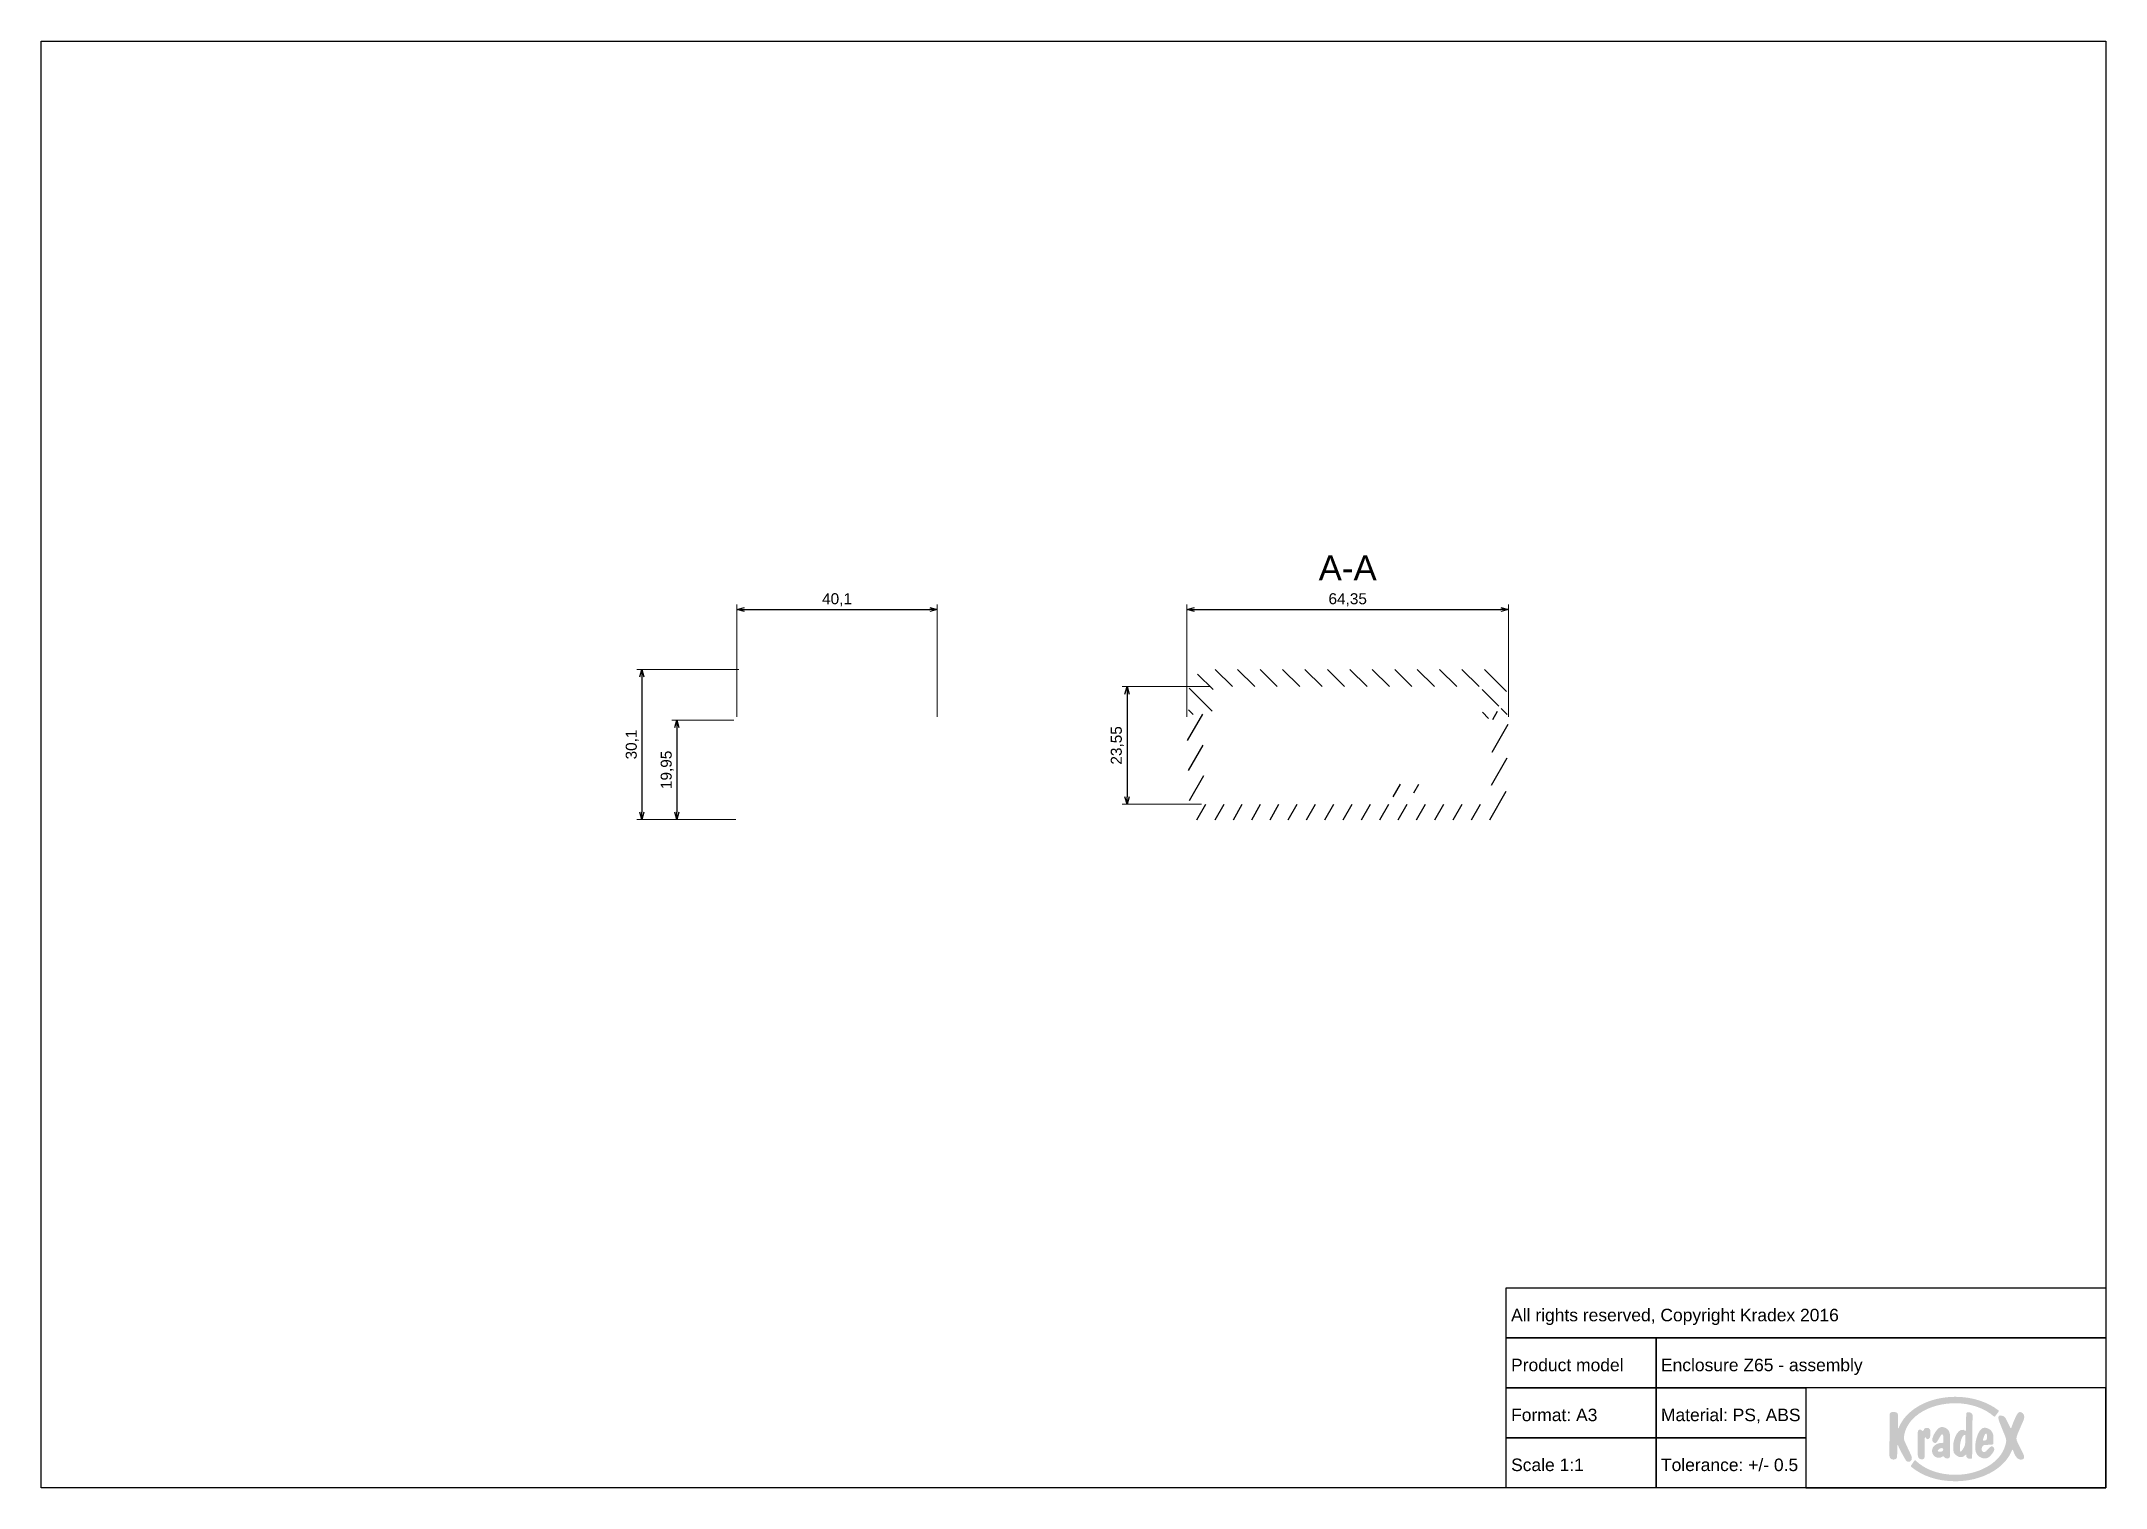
# Paper-space layout 'Assembly' of a CAD drawing. Header units: millimetres. Extents: x 0 to 413, y 1 to 290.
import ezdxf

# ---------------------------------------------------------------- set-up
doc = ezdxf.new("R2010")
doc.units = ezdxf.units.MM
doc.layers.add('MD_Annotation', color=7, linetype='Continuous', lineweight=25)
doc.layers.add('MD_Hatching', color=7, linetype='Continuous', lineweight=25)
doc.layers.add('Tabelka', color=7, linetype='Continuous')
doc.styles.get("Standard").update_dxf_attribs({"font": 'arial.ttf'})
doc.dimstyles.new('ISO-25', dxfattribs={"dimtxt": 2.2, "dimasz": 1.5, "dimexe": 1, "dimexo": 0.625, "dimtad": 1, "dimrnd": 0.05, "dimtxsty": 'Standard', "dimblk": 'OPEN30', "dimcen": 2.5, "dimadec": 0, "dimazin": 0, "dimtfac": 1, "dimtmove": 0, "dimatfit": 3, "dimfxl": 1, "dimlwe": 18, "dimarcsym": 0})

# ---------------------------------------------------------------- blocks, each defined once
blk = doc.blocks.new('_Open30')
at = {"color": 0, "linetype": 'ByBlock', "lineweight": -2}
for p, q in [((-1, 0.27), (0, 0)), ((0, 0), (-1, -0.27)), ((0, 0), (-1, 0))]:
    blk.add_line(p, q, dxfattribs=at)
blk = doc.blocks.new('*D11')
at = {"layer": 'Defpoints', "color": 0, "transparency": 16777216}
for p in [(140.45, 164.41), (120.46, 134.31), (139.86, 134.31)]:
    blk.add_point(p, dxfattribs=at)
at = {"layer": 'MD_Annotation', "color": 0, "lineweight": 18, "transparency": 16777216}
for p, q in [((139.83, 164.41), (119.46, 164.41)), ((139.24, 134.31), (119.46, 134.31))]:
    blk.add_line(p, q, dxfattribs=at)
at = {"layer": 'MD_Annotation', "color": 0, "lineweight": -2, "transparency": 16777216}
blk.add_line((120.46, 162.91), (120.46, 135.81), dxfattribs=at)
at = {"layer": 'MD_Annotation', "color": 0, "lineweight": -2, "transparency": 16777216, "xscale": 1.5, "yscale": 1.5, "zscale": 1.5}
for p, rotation in [((120.46, 164.41), 90), ((120.46, 134.31), 270)]:
    blk.add_blockref('_Open30', p, dxfattribs=dict(at, rotation=rotation))
at = {"layer": 'MD_Annotation', "color": 0, "transparency": 16777216, "insert": (118.52, 149.36), "char_height": 2.2, "attachment_point": 5, "rotation": 90}
blk.add_mtext('30,1', dxfattribs=at)
blk = doc.blocks.new('*D12')
at = {"layer": 'Defpoints', "color": 0, "transparency": 16777216}
for p in [(139.46, 154.26), (127.46, 134.31), (139.86, 134.31)]:
    blk.add_point(p, dxfattribs=at)
at = {"layer": 'MD_Annotation', "color": 0, "lineweight": 18, "transparency": 16777216}
for p, q in [((138.84, 154.26), (126.46, 154.26)), ((139.24, 134.31), (126.46, 134.31))]:
    blk.add_line(p, q, dxfattribs=at)
at = {"layer": 'MD_Annotation', "color": 0, "lineweight": -2, "transparency": 16777216}
blk.add_line((127.46, 152.76), (127.46, 135.81), dxfattribs=at)
at = {"layer": 'MD_Annotation', "color": 0, "lineweight": -2, "transparency": 16777216, "xscale": 1.5, "yscale": 1.5, "zscale": 1.5}
for p, rotation in [((127.46, 154.26), 90), ((127.46, 134.31), 270)]:
    blk.add_blockref('_Open30', p, dxfattribs=dict(at, rotation=rotation))
at = {"layer": 'MD_Annotation', "color": 0, "transparency": 16777216, "insert": (125.52, 144.28), "char_height": 2.2, "attachment_point": 5, "rotation": 90}
blk.add_mtext('19,95', dxfattribs=at)
blk = doc.blocks.new('*D13')
at = {"layer": 'Defpoints', "color": 0, "transparency": 16777216}
for p in [(179.56, 176.41), (139.46, 154.26), (179.56, 154.26)]:
    blk.add_point(p, dxfattribs=at)
at = {"layer": 'MD_Annotation', "color": 0, "lineweight": 18, "transparency": 16777216}
for p, q in [((139.46, 154.88), (139.46, 177.41)), ((179.56, 154.88), (179.56, 177.41))]:
    blk.add_line(p, q, dxfattribs=at)
at = {"layer": 'MD_Annotation', "color": 0, "lineweight": -2, "transparency": 16777216}
blk.add_line((140.96, 176.41), (178.06, 176.41), dxfattribs=at)
at = {"layer": 'MD_Annotation', "color": 0, "lineweight": -2, "transparency": 16777216, "xscale": 1.5, "yscale": 1.5, "zscale": 1.5, "rotation": 180}
blk.add_blockref('_Open30', (139.46, 176.41), dxfattribs=at)
at = {"layer": 'MD_Annotation', "color": 0, "lineweight": -2, "transparency": 16777216, "xscale": 1.5, "yscale": 1.5, "zscale": 1.5}
blk.add_blockref('_Open30', (179.56, 176.41), dxfattribs=at)
at = {"layer": 'MD_Annotation', "color": 0, "transparency": 16777216, "insert": (159.51, 178.35), "char_height": 2.2, "attachment_point": 5}
blk.add_mtext('40,1', dxfattribs=at)
blk = doc.blocks.new('*D87')
at = {"layer": 'Defpoints', "color": 0, "transparency": 16777216}
for p in [(293.91, 176.41), (229.56, 154.26), (293.91, 154.26)]:
    blk.add_point(p, dxfattribs=at)
at = {"layer": 'MD_Annotation', "color": 0, "lineweight": 18, "transparency": 16777216}
for p, q in [((229.56, 154.88), (229.56, 177.41)), ((293.91, 154.88), (293.91, 177.41))]:
    blk.add_line(p, q, dxfattribs=at)
at = {"layer": 'MD_Annotation', "color": 0, "lineweight": -2, "transparency": 16777216}
blk.add_line((231.06, 176.41), (292.41, 176.41), dxfattribs=at)
at = {"layer": 'MD_Annotation', "color": 0, "lineweight": -2, "transparency": 16777216, "xscale": 1.5, "yscale": 1.5, "zscale": 1.5, "rotation": 180}
blk.add_blockref('_Open30', (229.56, 176.41), dxfattribs=at)
at = {"layer": 'MD_Annotation', "color": 0, "lineweight": -2, "transparency": 16777216, "xscale": 1.5, "yscale": 1.5, "zscale": 1.5}
blk.add_blockref('_Open30', (293.91, 176.41), dxfattribs=at)
at = {"layer": 'MD_Annotation', "color": 0, "transparency": 16777216, "insert": (261.74, 178.35), "char_height": 2.2, "attachment_point": 5}
blk.add_mtext('64,35', dxfattribs=at)
blk = doc.blocks.new('*D88')
at = {"layer": 'Defpoints', "color": 0, "transparency": 16777216}
for p in [(234.81, 160.96), (217.56, 137.41), (233.09, 137.41)]:
    blk.add_point(p, dxfattribs=at)
at = {"layer": 'MD_Annotation', "color": 0, "lineweight": 18, "transparency": 16777216}
for p, q in [((234.19, 160.96), (216.56, 160.96)), ((232.46, 137.41), (216.56, 137.41))]:
    blk.add_line(p, q, dxfattribs=at)
at = {"layer": 'MD_Annotation', "color": 0, "lineweight": -2, "transparency": 16777216}
blk.add_line((217.56, 159.46), (217.56, 138.91), dxfattribs=at)
at = {"layer": 'MD_Annotation', "color": 0, "lineweight": -2, "transparency": 16777216, "xscale": 1.5, "yscale": 1.5, "zscale": 1.5}
for p, rotation in [((217.56, 160.96), 90), ((217.56, 137.41), 270)]:
    blk.add_blockref('_Open30', p, dxfattribs=dict(at, rotation=rotation))
at = {"layer": 'MD_Annotation', "color": 0, "transparency": 16777216, "insert": (215.62, 149.18), "char_height": 2.2, "attachment_point": 5, "rotation": 90}
blk.add_mtext('23,55', dxfattribs=at)

psp = doc.layouts.new('Assembly')

# ---------------------------------------------------------------- hatches: boundary and pattern name
at = {"layer": 'MD_Hatching'}
h = psp.add_hatch(dxfattribs=at)
h.set_pattern_fill('ANSI31', color=256, angle=90, style=0)
h.paths.add_polyline_path([(292.438, 157.056), (292.438, 154.256), (293.688, 154.256), (293.445, 161.823), (290.863, 164.406), (232.613, 164.406), (230.03, 161.823), (229.788, 154.256), (230.788, 154.256), (230.788, 157.056), (233.288, 157.056), (233.288, 154.256), (234.488, 154.256), (234.813, 160.956), (288.613, 160.956), (288.738, 154.256), (289.938, 154.256), (289.938, 157.056)], flags=0)
h = psp.add_hatch(dxfattribs=at)
h.set_pattern_fill('ANSI31', color=256, angle=15, style=0)
edge = h.paths.add_edge_path(flags=0)
edge.add_ellipse((233.713, 154.267), major_axis=(-1, -0.022), ratio=1, start_angle=-1.27492, end_angle=0, ccw=False)
edge.add_line((232.713, 154.267), (232.713, 156.056))
edge.add_line((232.713, 156.056), (231.113, 156.056))
edge.add_line((231.113, 156.056), (231.113, 154.256))
edge.add_line((231.113, 154.256), (230.788, 154.256))
edge.add_line((230.788, 154.256), (229.788, 154.256))
edge.add_line((229.788, 154.256), (229.563, 154.256))
edge.add_line((229.563, 154.256), (230.188, 134.306))
edge.add_line((230.188, 134.306), (293.288, 134.306))
edge.add_line((293.288, 134.306), (293.913, 154.256))
edge.add_line((293.913, 154.256), (293.688, 154.256))
edge.add_line((293.688, 154.256), (292.438, 154.256))
edge.add_line((292.438, 154.256), (292.363, 154.256))
edge.add_line((292.363, 154.256), (292.363, 156.056))
edge.add_line((292.363, 156.056), (290.763, 156.056))
edge.add_line((290.763, 156.056), (290.763, 154.265))
edge.add_ellipse((289.763, 154.265), major_axis=(1, 0), ratio=1, start_angle=-1.10497, end_angle=0, ccw=False)
edge.add_line((290.762, 154.246), (290.438, 137.406))
edge.add_line((290.438, 137.406), (276.861, 137.406))
edge.add_line((276.861, 137.406), (276.861, 141.406))
edge.add_line((276.861, 141.406), (274.969, 141.406))
edge.add_line((274.969, 141.406), (274.969, 137.406))
edge.add_line((274.969, 137.406), (272.706, 137.406))
edge.add_line((272.706, 137.406), (272.706, 141.406))
edge.add_line((272.706, 141.406), (270.814, 141.406))
edge.add_line((270.814, 141.406), (270.814, 137.406))
edge.add_line((270.814, 137.406), (233.088, 137.406))
edge.add_line((233.088, 137.406), (232.713, 154.245))
at = {"layer": 'Tabelka', "true_color": 0x00539f}
h = psp.add_hatch(color=154, dxfattribs=at)
h.dxf.hatch_style = 2
edge = h.paths.add_edge_path()
edge.add_spline(control_points=[(374.4, 7.291), (374.4, 7.291), (373.458, 9.308), (373.458, 9.308), (372.975, 10.322), (373.083, 10.415), (373.09, 10.696), (373.101, 10.824), (373.146, 11.07), (373.22, 11.439), (374.094, 14.929), (378.297, 17.44), (383.379, 17.44), (386.487, 17.44), (389.258, 16.41), (391.088, 14.808), (391.159, 14.745), (391.251, 14.719), (391.315, 14.808), (391.355, 14.864), (391.986, 15.697), (392.028, 15.751), (392.094, 15.836), (392.113, 15.932), (391.994, 16.024), (389.85, 17.691), (386.783, 18.731), (383.379, 18.731), (378.309, 18.731), (373.99, 16.42), (372.343, 13.182), (372.297, 13.086), (372.285, 13.059), (372.23, 12.946), (371.94, 12.244), (371.86, 12.131), (371.873, 12.93), (371.873, 12.93), (371.902, 15.067), (371.902, 15.067), (371.91, 15.573), (371.52, 15.702), (370.894, 15.687), (370.421, 15.677), (370.214, 15.474), (370.213, 15.123), (370.213, 15.123), (370.185, 6.943), (370.185, 6.943), (370.184, 6.556), (370.452, 6.172), (370.962, 6.154), (371.498, 6.136), (371.693, 6.457), (371.706, 6.718), (371.757, 7.752), (371.783, 8.272), (371.783, 8.595), (371.769, 9.415), (371.889, 9.015), (372.065, 8.637), (372.439, 7.826), (372.964, 6.854), (373.499, 5.981), (373.68, 5.687), (374.059, 5.607), (374.365, 5.809), (374.947, 6.192), (374.583, 6.886), (374.4, 7.291), (374.4, 7.291), (374.4, 7.291), (374.4, 7.291)], knot_values=[0, 0, 0, 0, 1, 1, 1, 2, 2, 2, 3, 3, 3, 4, 4, 4, 5, 5, 5, 6, 6, 6, 7, 7, 7, 8, 8, 8, 9, 9, 9, 10, 10, 10, 11, 11, 11, 12, 12, 12, 13, 13, 13, 14, 14, 14, 15, 15, 15, 16, 16, 16, 17, 17, 17, 18, 18, 18, 19, 19, 19, 20, 20, 20, 21, 21, 21, 22, 22, 22, 23, 23, 23, 24, 24, 24, 24], degree=3, periodic=0)
edge = h.paths.add_edge_path()
edge.add_spline(control_points=[(377.556, 10.414), (377.786, 9.987), (378.382, 10.376), (378.382, 11.011), (378.382, 11.162), (378.382, 11.806), (378.382, 11.806), (378.382, 12.279), (378.072, 12.506), (377.748, 12.506), (377.398, 12.506), (377.217, 12.412), (377.112, 12.234), (377.071, 12.164), (377.026, 11.847), (376.849, 11.865), (376.673, 11.882), (376.626, 12.163), (376.319, 12.169), (376.067, 12.169), (375.848, 12.04), (375.848, 11.516), (375.848, 11.516), (375.848, 7.127), (375.848, 7.127), (375.848, 6.758), (376.055, 6.191), (376.598, 6.191), (377.099, 6.191), (377.211, 6.475), (377.215, 6.676), (377.215, 6.676), (377.207, 8.874), (377.229, 9.968), (377.242, 10.63), (377.305, 10.878), (377.556, 10.414), (377.556, 10.414), (377.556, 10.414), (377.556, 10.414)], knot_values=[0, 0, 0, 0, 1, 1, 1, 2, 2, 2, 3, 3, 3, 4, 4, 4, 5, 5, 5, 6, 6, 6, 7, 7, 7, 8, 8, 8, 9, 9, 9, 10, 10, 10, 11, 11, 11, 12, 12, 12, 13, 13, 13, 13], degree=3, periodic=0)
edge = h.paths.add_edge_path()
edge.add_spline(control_points=[(380.113, 9.439), (379.525, 9.316), (378.763, 8.808), (378.708, 8.053), (378.635, 7.063), (379.492, 6.305), (380.421, 6.565), (380.886, 6.695), (380.88, 7.04), (381.115, 6.729), (381.236, 6.568), (381.403, 6.369), (381.715, 6.369), (382.059, 6.369), (382.236, 6.493), (382.29, 6.801), (382.362, 7.207), (382.315, 11.04), (382.292, 11.179), (382.22, 11.625), (382.082, 11.983), (381.812, 12.229), (381.539, 12.477), (380.959, 12.729), (380.581, 12.676), (379.876, 12.579), (379.309, 11.602), (379.045, 11.075), (378.949, 10.883), (378.562, 10.051), (378.852, 9.762), (378.852, 9.762), (379.015, 9.598), (379.015, 9.598), (379.257, 9.357), (379.567, 9.472), (379.695, 9.688), (379.695, 9.688), (380.236, 10.591), (380.502, 11.045), (380.601, 11.214), (381.001, 11.728), (381.005, 10.024), (381.007, 9.173), (380.774, 9.576), (380.113, 9.439), (380.113, 9.439), (380.113, 9.439), (380.113, 9.439)], knot_values=[0, 0, 0, 0, 1, 1, 1, 2, 2, 2, 3, 3, 3, 4, 4, 4, 5, 5, 5, 6, 6, 6, 7, 7, 7, 8, 8, 8, 9, 9, 9, 10, 10, 10, 11, 11, 11, 12, 12, 12, 13, 13, 13, 14, 14, 14, 15, 15, 15, 16, 16, 16, 16], degree=3, periodic=0)
edge = h.paths.add_edge_path()
edge.add_spline(control_points=[(380.498, 7.729), (380.118, 7.685), (379.624, 7.769), (379.985, 8.156), (380.212, 8.4), (380.399, 8.419), (380.652, 8.451), (381.082, 8.505), (381.111, 7.801), (380.498, 7.729)], knot_values=[0, 0, 0, 0, 1, 1, 1, 2, 2, 2, 3, 3, 3, 3], degree=3, periodic=0)
edge = h.paths.add_edge_path()
edge.add_spline(control_points=[(386.384, 6.308), (386.674, 6.308), (386.735, 6.382), (386.737, 6.589), (386.737, 6.589), (386.82, 15.036), (386.82, 15.036), (386.824, 15.508), (386.259, 15.655), (385.958, 15.655), (385.713, 15.655), (385.56, 15.554), (385.554, 15.281), (385.554, 15.281), (385.472, 11.866), (385.472, 11.866), (384.065, 13.004), (382.946, 10.293), (382.946, 8.919), (382.946, 7.545), (383.043, 7.442), (383.455, 7.101), (383.78, 6.831), (384.073, 6.645), (384.445, 6.645), (384.721, 6.645), (384.893, 6.692), (385.182, 6.914), (385.471, 7.135), (385.557, 7.15), (385.557, 7.15), (385.557, 7.15), (385.557, 6.859), (385.557, 6.859), (385.557, 6.565), (385.907, 6.308), (386.384, 6.308)], knot_values=[0, 0, 0, 0, 1, 1, 1, 2, 2, 2, 3, 3, 3, 4, 4, 4, 5, 5, 5, 6, 6, 6, 7, 7, 7, 8, 8, 8, 9, 9, 9, 10, 10, 10, 11, 11, 11, 12, 12, 12, 12], degree=3, periodic=0)
edge = h.paths.add_edge_path()
edge.add_spline(control_points=[(385.118, 8.63), (384.366, 7.389), (384.294, 7.54), (384.294, 8.498), (384.294, 10.08), (384.907, 11.124), (385.254, 11.124), (385.336, 11.124), (385.388, 11.04), (385.388, 10.864), (385.388, 10.127), (385.464, 9.201), (385.118, 8.63), (385.118, 8.63), (385.118, 8.63), (385.118, 8.63)], knot_values=[0, 0, 0, 0, 1, 1, 1, 2, 2, 2, 3, 3, 3, 4, 4, 4, 5, 5, 5, 5], degree=3, periodic=0)
edge = h.paths.add_edge_path()
edge.add_spline(control_points=[(389.492, 9.095), (389.492, 9.095), (390.616, 9.136), (390.616, 9.136), (390.9, 9.169), (391, 9.239), (391, 9.569), (391, 9.569), (391, 10.786), (391, 10.786), (391, 11.449), (390.571, 11.953), (390.321, 12.145), (390.076, 12.335), (389.597, 12.551), (389.208, 12.534), (388.481, 12.526), (387.981, 11.545), (387.757, 10.874), (387.502, 10.107), (387.353, 9.558), (387.353, 8.481), (387.353, 7.405), (387.907, 6.919), (388.132, 6.77), (388.92, 6.249), (389.724, 6.275), (390.195, 6.747), (390.499, 7.049), (390.93, 7.43), (391.129, 8.003), (391.191, 8.158), (391.194, 8.457), (391.022, 8.63), (390.832, 8.825), (390.588, 8.908), (390.33, 8.65), (390.33, 8.65), (389.54, 7.837), (389.54, 7.837), (389.076, 7.36), (388.517, 7.777), (388.672, 8.45), (388.8, 9.015), (389.065, 9.079), (389.492, 9.095)], knot_values=[0, 0, 0, 0, 1, 1, 1, 2, 2, 2, 3, 3, 3, 4, 4, 4, 5, 5, 5, 6, 6, 6, 7, 7, 7, 8, 8, 8, 9, 9, 9, 10, 10, 10, 11, 11, 11, 12, 12, 12, 13, 13, 13, 14, 14, 14, 15, 15, 15, 15], degree=3, periodic=0)
edge = h.paths.add_edge_path()
edge.add_spline(control_points=[(388.924, 10.239), (389.036, 10.542), (389.263, 11.388), (389.53, 11.378), (389.621, 11.375), (389.683, 11.262), (389.69, 11.092), (389.704, 10.755), (389.684, 10.662), (389.684, 10.397), (389.684, 10.194), (389.665, 10.099), (389.493, 10.041), (389.052, 9.892), (388.814, 9.944), (388.924, 10.239), (388.924, 10.239), (388.924, 10.239), (388.924, 10.239)], knot_values=[0, 0, 0, 0, 1, 1, 1, 2, 2, 2, 3, 3, 3, 4, 4, 4, 5, 5, 5, 6, 6, 6, 6], degree=3, periodic=0)
edge = h.paths.add_edge_path()
edge.add_spline(control_points=[(395.857, 9.549), (395.528, 10.214), (395.469, 10.444), (395.964, 11.589), (395.964, 11.589), (397.023, 14.032), (397.023, 14.032), (397.224, 14.496), (397.262, 15.1), (396.858, 15.427), (396.119, 16.025), (395.832, 15.605), (395.13, 13.964), (394.389, 12.234), (394.639, 12.082), (394.138, 13.014), (394.138, 13.014), (393.509, 14.329), (393.509, 14.329), (393.296, 14.775), (392.902, 14.907), (392.583, 14.969), (391.831, 15.116), (391.874, 14.475), (392.282, 13.463), (392.282, 13.463), (393.098, 11.441), (393.098, 11.441), (393.452, 10.563), (393.697, 10.181), (393.476, 9.344), (393.398, 9.049), (393.304, 8.769), (393.199, 8.498), (393.177, 8.439), (393.17, 8.424), (393.128, 8.321), (391.925, 5.32), (387.94, 3.108), (383.379, 3.108), (380.107, 3.108), (377.219, 4.191), (375.426, 5.967), (375.353, 6.037), (375.263, 6.041), (375.189, 5.963), (375.125, 5.871), (374.537, 4.99), (374.495, 4.92), (374.453, 4.851), (374.481, 4.755), (374.531, 4.714), (376.807, 2.825), (379.854, 1.817), (383.379, 1.817), (388.572, 1.817), (392.965, 4.248), (394.53, 7.605), (394.549, 7.645), (394.573, 7.698), (394.595, 7.754), (394.929, 8.701), (394.882, 7.745), (395.455, 6.822), (395.947, 6.029), (396.493, 6.127), (396.825, 6.201), (397.27, 6.3), (397.247, 6.739), (396.893, 7.453), (396.893, 7.453), (395.857, 9.549), (395.857, 9.549), (395.857, 9.549), (395.857, 9.549), (395.857, 9.549)], knot_values=[0, 0, 0, 0, 1, 1, 1, 2, 2, 2, 3, 3, 3, 4, 4, 4, 5, 5, 5, 6, 6, 6, 7, 7, 7, 8, 8, 8, 9, 9, 9, 10, 10, 10, 11, 11, 11, 12, 12, 12, 13, 13, 13, 14, 14, 14, 15, 15, 15, 16, 16, 16, 17, 17, 17, 18, 18, 18, 19, 19, 19, 20, 20, 20, 21, 21, 21, 22, 22, 22, 23, 23, 23, 24, 24, 24, 25, 25, 25, 25], degree=3, periodic=0)

# ---------------------------------------------------------------- linework, layer by layer
at = {"layer": 'Tabelka'}
for points in [[(0.22, 290.193), (413.476, 290.193), (413.476, 0.521), (0.22, 0.521)], [(413.476, 30.521), (293.476, 30.521), (293.476, 40.521), (413.476, 40.521)], [(323.476, 20.521), (293.476, 20.521), (293.476, 30.521), (323.476, 30.521)], [(413.476, 20.521), (323.476, 20.521), (323.476, 30.521), (413.476, 30.521)], [(323.476, 10.521), (293.476, 10.521), (293.476, 20.521), (323.476, 20.521)], [(353.476, 10.521), (323.476, 10.521), (323.476, 20.521), (353.476, 20.521)], [(413.476, 20.521), (353.476, 20.521), (353.476, 0.521), (413.476, 0.521)], [(323.476, 0.521), (293.476, 0.521), (293.476, 10.521), (323.476, 10.521)], [(353.476, 0.521), (323.476, 0.521), (323.476, 10.521), (353.476, 10.521)]]:
    psp.add_lwpolyline(points, close=True, dxfattribs=at)

# ---------------------------------------------------------------- texts
at = {"insert": (293.476, 40.521), "char_height": 2.5, "attachment_point": 1}
psp.add_mtext_dynamic_manual_height_columns('\\P All rights reserved, Copyright Kradex 2016', width=120, gutter_width=12.5, heights=[0], dxfattribs=at)
at = {"layer": 'MD_Annotation', "color": 7, "insert": (261.738, 182.22), "char_height": 5, "width": 14.16439, "attachment_point": 8}
psp.add_mtext('A-A', dxfattribs=at)
at = {"layer": 'Tabelka', "char_height": 2.5, "attachment_point": 1}
for s, width, heights, insert in [('\\pi15;\\P\\pi0; Product model', 30, [9.962], (293.476, 30.521)), ('\\P Enclosure Z65 - assembly ', 90, [0], (323.476, 30.521)), ('\\P Format: A3', 30, [0], (293.476, 20.521)), ('\\P Material: PS, ABS', 30, [0], (323.476, 20.521)), ('\\P Scale 1:1', 30, [0], (293.476, 10.521)), ('\\P Tolerance: +/- 0.5', 30, [0], (323.476, 10.521))]:
    psp.add_mtext_dynamic_manual_height_columns(s, width=width, gutter_width=12.5, heights=heights, dxfattribs=dict(at, insert=insert))

# ---------------------------------------------------------------- dimensions: what is measured, and where the dimension line sits
at = {"layer": 'MD_Annotation'}
for base, p1, p2, angle, picture, middle in [((179.563, 176.406), (139.463, 154.256), (179.563, 154.256), 180, '*D13', (159.513, 178.353)), ((293.913, 176.406), (229.563, 154.256), (293.913, 154.256), 180, '*D87', (261.738, 178.353)), ((120.463, 134.306), (140.453, 164.406), (139.863, 134.306), 270, '*D11', (118.515, 149.356)), ((217.563, 137.406), (234.813, 160.956), (233.088, 137.406), 270, '*D88', (215.615, 149.181)), ((127.463, 134.306), (139.463, 154.256), (139.863, 134.306), 270, '*D12', (125.515, 144.281))]:
    dim = psp.add_linear_dim(base=base, p1=p1, p2=p2, angle=angle, dimstyle='ISO-25', override={"dimlfac": -1}, dxfattribs=at)
    dim.commit()
    dim.dimension.update_dxf_attribs({"geometry": picture, "text_midpoint": middle})

doc.saveas('drawing.dxf')
